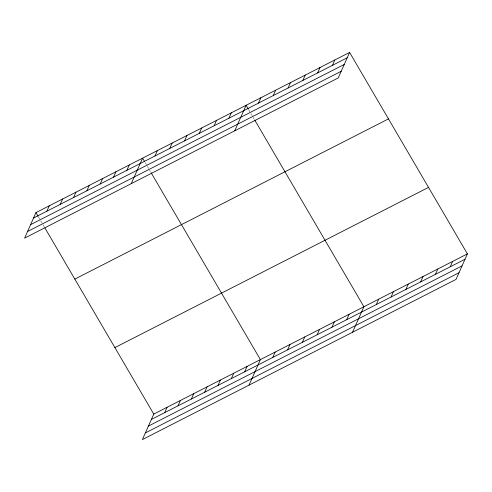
<?xml version="1.0" encoding="UTF-8"?>
<svg xmlns="http://www.w3.org/2000/svg" width="492" height="492" viewBox="0 0 492 492"><rect width="100%" height="100%" fill="white"/><g stroke="black" fill="none" stroke-linecap="round" stroke-linejoin="round"><path stroke-width="0.37" stroke-dasharray="2.46 1.84" d="M248.688 109.716L250.539 112.883M250.908 113.517L252.759 116.684M253.128 117.317L254.61 119.851M145.189 162.581L149.26 169.549M149.63 170.183L150.368 171.45M38.548 217.052L40.399 220.219M40.768 220.853L42.619 224.014M42.989 224.647L44.471 227.181"/><path stroke-width="0.74" d="M349.597 52.423L35.959 212.618L24.6 238.128L338.238 77.927L349.597 52.423L467.4 253.872L456.041 279.382L142.403 439.577L153.762 414.073L467.4 253.872M46.894 211.185L49.286 205.81M60.221 204.377L62.619 199.002M73.554 197.569L75.946 192.194M86.881 190.761L89.273 185.386M100.214 183.953L102.607 178.578M113.541 177.145L115.934 171.769M126.868 170.337L129.267 164.961M131.235 183.657L142.594 158.153L144.445 161.315M154.986 155.976L157.379 150.601M169.771 148.424L172.169 143.049M184.562 140.872L186.954 135.497M199.346 133.32L201.738 127.945M214.131 125.767L216.523 120.392M228.915 118.215L231.308 112.84M234.739 130.792L246.098 105.288L248.319 109.083M258.491 103.111L260.883 97.736M273.275 95.559L275.668 90.184M288.06 88.006L290.452 82.631M302.844 80.454L305.237 75.079M164.697 412.64L167.089 407.265M317.629 72.902L320.028 67.527M178.024 405.832L180.423 400.451M332.42 65.35L334.812 59.975M191.357 399.024L193.75 393.643M204.684 392.216L207.077 386.835M218.017 385.402L220.41 380.027M231.345 378.594L233.737 373.219M244.672 371.786L247.07 366.411M249.038 385.113L260.397 359.603L151.112 172.717M272.789 357.426L275.182 352.051M287.574 349.873L289.972 344.498M302.365 342.321L304.757 336.946M317.149 334.769L319.542 329.394M331.934 327.217L334.326 321.842M346.719 319.665L349.111 314.29M352.543 332.248L363.902 306.737L254.979 120.478M376.294 304.56L378.686 299.185M391.078 297.008L393.471 291.633M405.863 289.456L408.255 284.081M420.648 281.904L423.04 276.529M435.432 274.351L437.831 268.976M450.223 266.799L452.615 261.424M33.561 217.993L347.204 57.798M30.602 224.641L344.246 64.44M27.558 231.486L341.196 71.285M74.833 279.099L388.471 118.898M114.888 347.592L428.526 187.397M151.364 419.448L465.008 259.247M148.406 426.09L462.049 265.895M145.361 432.935L458.999 272.74M35.959 212.618L38.179 216.418M44.84 227.814L153.762 414.073"/></g></svg>
